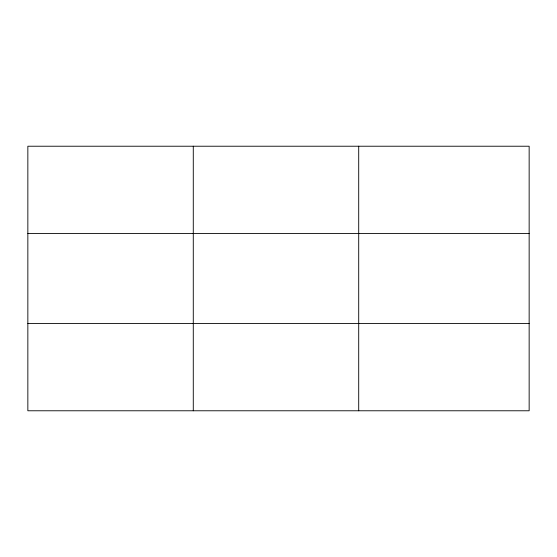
<?xml version="1.0" encoding="UTF-8"?>
<svg xmlns="http://www.w3.org/2000/svg" width="557" height="557" viewBox="0 0 557 557"><rect width="100%" height="100%" fill="white"/><g stroke="black" fill="none" stroke-linecap="round" stroke-linejoin="round"><path stroke-width="0.84" d="M193.279 410.774L193.279 146.226M358.708 410.774L358.708 146.226M529.15 233.529L529.15 146.226L27.85 146.226L27.85 410.774L529.15 410.774L529.15 233.529L27.85 233.529M27.85 323.471L529.15 323.471"/></g></svg>
